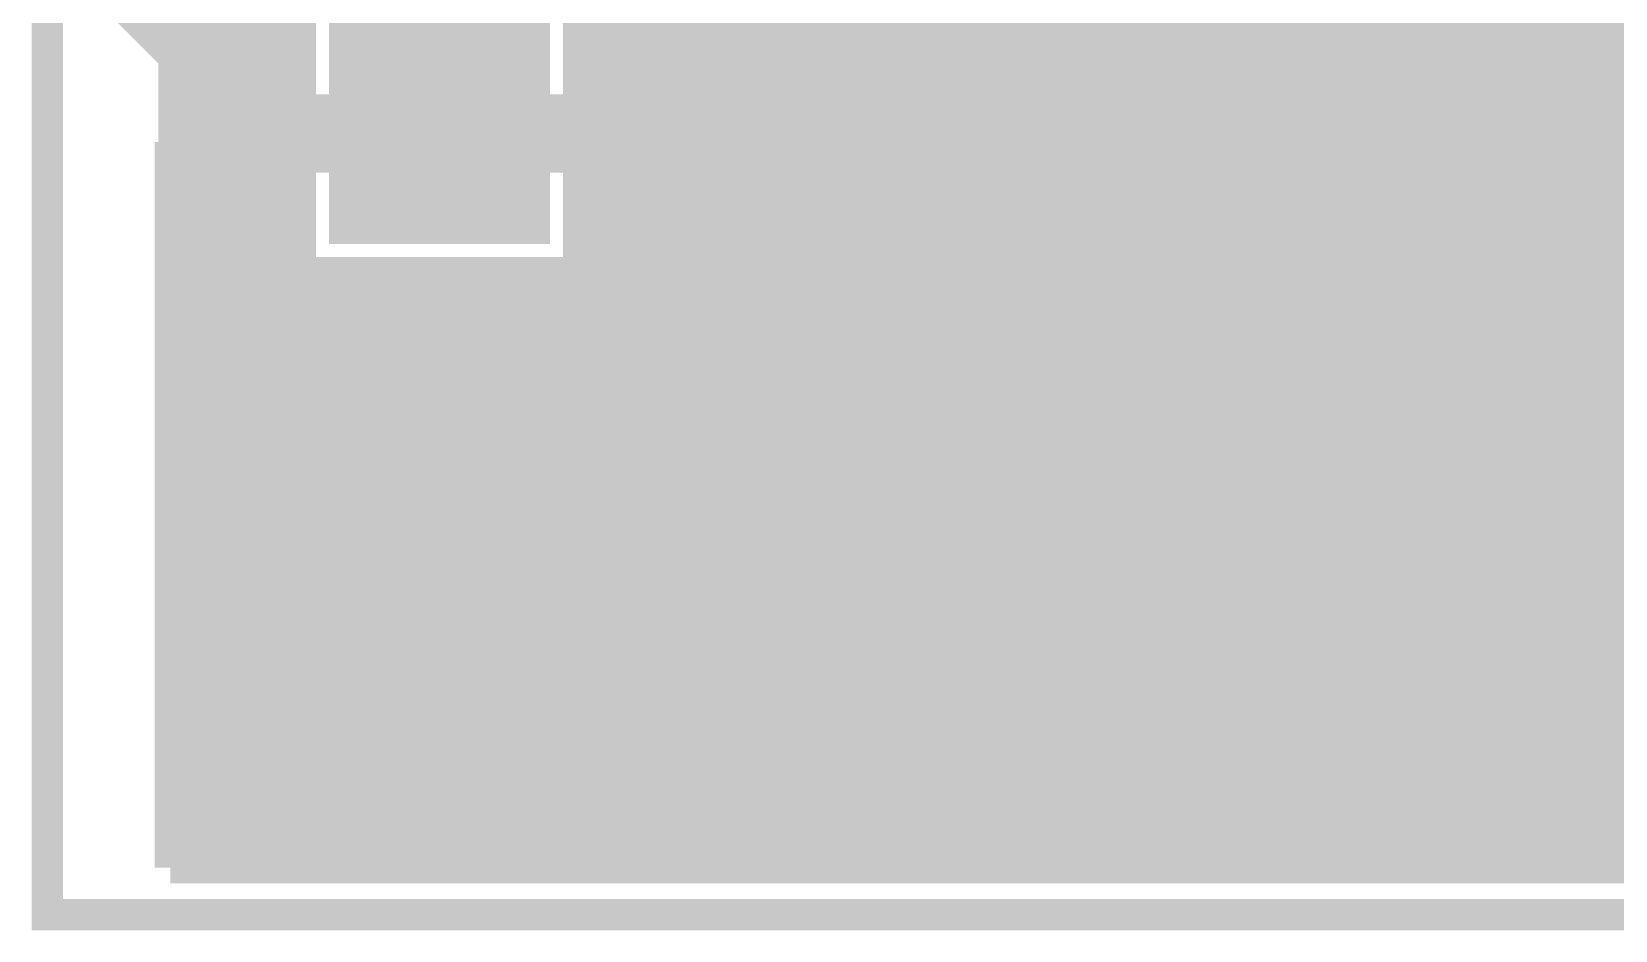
# Model space of a CAD drawing. Extents: x -7 to 100, y -42 to 30.
# Drawn here: x -7.13 to 5.75, y -0.13 to 7.18 of the extents above; entities that cross this region are included whole.
import ezdxf

# ---------------------------------------------------------------- set-up
doc = ezdxf.new("R2010")
doc.units = 0
doc.header["$MEASUREMENT"] = 0
doc.layers.get('0').update_dxf_attribs({"linetype": 'CONTINUOUS'})
for name, color, linetype in [('22-315-0_BOT', 7, 'CONTINUOUS'), ('22-315-0_DRD', 7, 'CONTINUOUS'), ('22-315-0_GND', 6, 'CONTINUOUS'), ('22-315-0_IN1', 4, 'CONTINUOUS'), ('22-315-0_SMB', 3, 'CONTINUOUS'), ('22-315-0_SMT', 5, 'CONTINUOUS'), ('22-315-0_SST', 12, 'CONTINUOUS'), ('22-315-0_TOP', 11, 'CONTINUOUS'), ('THRUHOLE_NPT', 8, 'CONTINUOUS'), ('THRUHOLE_TAP', 15, 'CONTINUOUS')]:
    doc.layers.add(name, color=color, linetype=linetype)

# ---------------------------------------------------------------- blocks, each defined once
blk = doc.blocks.new('ROUND_17')
at = {"const_width": 1.75006}
blk.add_lwpolyline([(-0.87503, 0, 1), (0.87503, 0, 1)], format="xyb", close=True, dxfattribs=at)
blk = doc.blocks.new('SQUARE_20')
blk.add_solid([(0.8001, 0.8001), (0.8001, -0.8001), (-0.8001, 0.8001), (-0.8001, -0.8001)])
blk = doc.blocks.new('ROUND_66')
at = {"const_width": 2.00025}
blk.add_lwpolyline([(-1.000124, 0, 1), (1.000124, 0, 1)], format="xyb", close=True, dxfattribs=at)
blk = doc.blocks.new('SQUARE_77')
blk.add_solid([(0.89916, 0.89916), (0.89916, -0.89916), (-0.89916, 0.89916), (-0.89916, -0.89916)])
blk = doc.blocks.new('ROUND_84')
at = {"const_width": 0.50038}
blk.add_lwpolyline([(-0.25019, 0, 1), (0.25019, 0, 1)], format="xyb", close=True, dxfattribs=at)

msp = doc.modelspace()

# ---------------------------------------------------------------- linework, layer by layer
at = {"layer": '22-315-0_BOT', "const_width": 0.254}
for points in [[(-5.969, 29.464), (-5.969, 0.381)], [(-5.7404, 29.464), (-5.7404, 0.381)], [(-5.5118, 29.464), (-5.5118, 0.381)], [(-5.2832, 29.464), (-5.2832, 0.381)], [(-5.0546, 29.464), (-5.0546, 0.381)], [(-1.1684, 20.22856), (-1.1684, 0.381)], [(-0.9398, 20.2946), (-0.9398, 0.381)], [(-0.7112, 20.2946), (-0.7112, 0.381)], [(-0.4826, 20.2946), (-0.4826, 0.381)], [(-0.254, 20.2946), (-0.254, 0.381)], [(-0.0254, 20.2946), (-0.0254, 0.381)], [(0.2032, 20.2946), (0.2032, 5.26034)], [(-1.397, 19.99996), (-1.397, 0.381)], [(-1.6256, 19.77136), (-1.6256, 0.381)], [(-1.8542, 19.54276), (-1.8542, 0.381)], [(-2.0828, 19.31416), (-2.0828, 0.381)], [(-2.3114, 19.08556), (-2.3114, 0.381)], [(-2.54, 18.85696), (-2.54, 0.381)], [(0.4318, 7.78002), (0.4318, 5.80898)], [(1.5748, 7.73938), (1.5748, 7.18058)], [(-4.9403, 7.4803), (-4.9403, 5.2197)], [(-2.6797, 7.4803), (-2.6797, 5.2197)], [(0.6604, 7.54888), (0.6604, 6.20268)], [(1.3462, 7.53364), (1.3462, 6.99262)], [(0.889, 7.45998), (0.889, 6.5151)], [(1.1176, 7.4549), (1.1176, 6.77418)], [(-4.9403, 7.239), (-5.969, 7.239)], [(1.651, 7.239), (-2.6797, 7.239)], [(-4.9403, 7.0104), (-5.969, 7.0104)], [(1.36398, 7.0104), (-2.6797, 7.0104)], [(-4.9403, 6.7818), (-5.969, 6.7818)], [(1.12522, 6.7818), (-2.6797, 6.7818)], [(-4.9403, 6.5532), (-5.969, 6.5532)], [(0.91948, 6.5532), (-2.6797, 6.5532)], [(-4.9403, 6.3246), (-5.969, 6.3246)], [(0.74422, 6.3246), (-2.6797, 6.3246)], [(-4.9403, 6.096), (-5.969, 6.096)], [(0.59182, 6.096), (-2.6797, 6.096)], [(-4.9403, 5.8674), (-5.969, 5.8674)], [(0.46228, 5.8674), (-2.6797, 5.8674)], [(-4.9403, 5.6388), (-5.969, 5.6388)], [(0.35052, 5.6388), (-2.6797, 5.6388)], [(-4.9403, 5.4102), (-5.969, 5.4102)], [(0.25654, 5.4102), (-2.6797, 5.4102)], [(0.1778, 5.1816), (-5.969, 5.1816)], [(-2.6797, 5.2197), (-4.9403, 5.2197)], [(-4.826, 5.2197), (-4.826, 0.381)], [(-4.5974, 5.2197), (-4.5974, 0.381)], [(-4.3688, 5.2197), (-4.3688, 0.381)], [(-4.1402, 5.2197), (-4.1402, 0.381)], [(-3.9116, 5.2197), (-3.9116, 0.381)], [(-3.683, 5.2197), (-3.683, 0.381)], [(-3.4544, 5.2197), (-3.4544, 0.381)], [(-3.2258, 5.2197), (-3.2258, 0.381)], [(-2.9972, 5.2197), (-2.9972, 0.381)], [(-2.7686, 5.2197), (-2.7686, 0.381)], [(0.1143, 4.953), (-5.969, 4.953)], [(0.06604, 4.7244), (-5.969, 4.7244)], [(0.03048, 4.4958), (-5.969, 4.4958)], [(0.00762, 4.2672), (-5.969, 4.2672)], [(0, 4.0386), (-5.969, 4.0386)], [(0.00254, 3.81), (-5.969, 3.81)], [(0.02032, 3.5814), (-5.969, 3.5814)], [(0.0508, 3.3528), (-5.969, 3.3528)], [(0.09652, 3.1242), (-5.969, 3.1242)], [(0.15494, 2.8956), (-5.969, 2.8956)], [(0.2032, 2.73812), (0.2032, 0.381)], [(0.22606, 2.667), (-5.969, 2.667)], [(0.31496, 2.4384), (-5.969, 2.4384)], [(0.42164, 2.2098), (-5.969, 2.2098)], [(0.4318, 2.18948), (0.4318, 0.381)], [(0.5461, 1.9812), (-5.969, 1.9812)], [(0.68834, 1.7526), (-5.969, 1.7526)], [(0.6604, 1.79578), (0.6604, 0.381)], [(0.85598, 1.524), (-5.969, 1.524)], [(0.889, 1.48336), (0.889, 0.381)], [(1.05156, 1.2954), (-5.969, 1.2954)], [(1.1176, 1.22428), (1.1176, 0.381)], [(1.27762, 1.0668), (-5.969, 1.0668)], [(1.3462, 1.00584), (1.3462, 0.381)], [(1.54686, 0.8382), (-5.969, 0.8382)], [(1.5748, 0.81788), (1.5748, 0.381)], [(1.8034, 0.65532), (1.8034, 0.381)], [(1.87452, 0.6096), (-5.969, 0.6096)], [(2.032, 0.51562), (2.032, 0.38354)], [(12.67206, 0.39624), (5.71754, 0.38608)], [(0.635, 0.381), (-5.969, 0.381)], [(2.28854, 0.38354), (0.635, 0.381)]]:
    msp.add_lwpolyline(points, dxfattribs=at)
for points in [[(4.0005, 8.001, 0.4142136), (0, 4.0005)], [(8.001, 4.0005, 0.4142136), (4.0005, 8.001)], [(0, 4.0005, 0.2899171), (2.28854, 0.38354)], [(5.71754, 0.38608, 0.2895327), (8.001, 4.0005)]]:
    msp.add_lwpolyline(points, format="xyb", dxfattribs=at)
at = {"layer": '22-315-0_DRD', "const_width": 0.254}
for points in [[(0, 0), (-7.00024, 0), (-7.00024, 29.99994), (99.9998, 29.99994), (99.9998, 0), (0, 0)], [(-3.81, 6.985), (-3.81, 5.715)], [(-3.175, 6.35), (-4.445, 6.35)], [(4.6355, 4.6355), (3.3655, 3.3655)], [(4.6355, 3.3655), (3.3655, 4.6355)]]:
    msp.add_lwpolyline(points, dxfattribs=at)
at = {"layer": '22-315-0_GND', "const_width": 0.254}
msp.add_lwpolyline([(0, 0), (-7.00024, 0), (-7.00024, 29.99994), (99.9998, 29.99994), (99.9998, 0), (0, 0)], dxfattribs=at)
at = {"layer": '22-315-0_IN1', "const_width": 0.254}
for points in [[(-5.969, 29.337), (-5.969, 0.381)], [(-5.7404, 29.337), (-5.7404, 0.381)], [(-5.5118, 29.337), (-5.5118, 0.381)], [(-5.2832, 29.337), (-5.2832, 0.381)], [(-5.0546, 29.337), (-5.0546, 0.381)], [(-2.54, 29.337), (-2.54, 0.381)], [(-2.3114, 29.337), (-2.3114, 0.381)], [(-2.0828, 29.337), (-2.0828, 0.381)], [(-1.8542, 29.337), (-1.8542, 0.381)], [(-1.6256, 29.337), (-1.6256, 0.381)], [(-1.397, 29.337), (-1.397, 0.381)], [(-1.1684, 29.337), (-1.1684, 0.381)], [(-0.9398, 29.337), (-0.9398, 0.381)], [(-0.7112, 29.337), (-0.7112, 0.381)], [(-0.4826, 29.337), (-0.4826, 0.381)], [(-0.254, 29.337), (-0.254, 0.381)], [(-0.0254, 29.337), (-0.0254, 0.381)], [(0.2032, 29.337), (0.2032, 0.381)], [(1.8034, 29.337), (1.8034, 0.381)], [(2.032, 25.3238), (2.032, 4.6736)], [(2.2606, 24.85644), (2.2606, 5.14096)], [(5.6896, 24.78532), (5.6896, 5.21208)], [(2.4892, 24.56942), (2.4892, 5.43052)], [(5.461, 24.51862), (5.461, 5.47878)], [(2.7178, 24.36114), (2.7178, 5.6388)], [(5.2324, 24.32304), (5.2324, 5.67436)], [(2.9464, 24.2062), (2.9464, 5.79374)], [(5.0038, 24.17826), (5.0038, 5.82168)], [(3.175, 24.08936), (3.175, 5.90804)], [(3.4036, 24.00554), (3.4036, 5.99186)], [(4.5466, 23.99284), (4.5466, 6.0071)], [(4.7752, 24.06904), (4.7752, 5.92836)], [(3.6322, 23.9522), (3.6322, 6.04774)], [(3.8608, 23.92426), (3.8608, 6.07568)], [(4.0894, 23.92172), (4.0894, 6.07822)], [(4.318, 23.94204), (4.318, 6.05536)], [(0.4318, 7.78002), (0.4318, 0.381)], [(1.5748, 7.73938), (1.5748, 0.381)], [(-4.9403, 7.4803), (-4.9403, 5.2197)], [(-2.6797, 7.4803), (-2.6797, 5.2197)], [(0.6604, 7.54888), (0.6604, 0.381)], [(1.3462, 7.53364), (1.3462, 0.381)], [(0.889, 7.45998), (0.889, 0.381)], [(1.1176, 7.4549), (1.1176, 0.381)], [(-4.9403, 7.239), (-5.969, 7.239)], [(17.61998, 7.239), (-2.6797, 7.239)], [(-4.9403, 7.0104), (-5.969, 7.0104)], [(17.6149, 7.0104), (-2.6797, 7.0104)], [(-4.9403, 6.7818), (-5.969, 6.7818)], [(17.69364, 6.7818), (-2.6797, 6.7818)], [(-4.9403, 6.5532), (-5.969, 6.5532)], [(17.89938, 6.5532), (-2.6797, 6.5532)], [(-4.9403, 6.3246), (-5.969, 6.3246)], [(28.6512, 6.3246), (-2.6797, 6.3246)], [(-4.9403, 6.096), (-5.969, 6.096)], [(19.31416, 6.096), (-2.6797, 6.096)], [(-4.9403, 5.8674), (-5.969, 5.8674)], [(3.08356, 5.8674), (-2.6797, 5.8674)], [(19.0119, 5.8674), (4.9149, 5.8674)], [(-4.9403, 5.6388), (-5.969, 5.6388)], [(2.7178, 5.6388), (-2.6797, 5.6388)], [(18.90014, 5.6388), (5.28066, 5.6388)], [(-4.9403, 5.4102), (-5.969, 5.4102)], [(2.47142, 5.4102), (-2.6797, 5.4102)], [(18.87982, 5.4102), (5.52704, 5.4102)], [(2.28854, 5.1816), (-5.969, 5.1816)], [(-2.6797, 5.2197), (-4.9403, 5.2197)], [(-4.826, 5.2197), (-4.826, 0.381)], [(-4.5974, 5.2197), (-4.5974, 0.381)], [(-4.3688, 5.2197), (-4.3688, 0.381)], [(-4.1402, 5.2197), (-4.1402, 0.381)], [(-3.9116, 5.2197), (-3.9116, 0.381)], [(-3.683, 5.2197), (-3.683, 0.381)], [(-3.4544, 5.2197), (-3.4544, 0.381)], [(-3.2258, 5.2197), (-3.2258, 0.381)], [(-2.9972, 5.2197), (-2.9972, 0.381)], [(-2.7686, 5.2197), (-2.7686, 0.381)], [(18.93824, 5.1816), (5.70992, 5.1816)], [(2.15138, 4.953), (-5.969, 4.953)], [(19.10588, 4.953), (5.84708, 4.953)], [(2.04978, 4.7244), (-5.969, 4.7244)], [(1.97866, 4.4958), (-5.969, 4.4958)], [(1.93548, 4.2672), (-5.969, 4.2672)], [(1.92024, 4.0386), (-5.969, 4.0386)], [(1.92786, 3.81), (-5.969, 3.81)], [(1.96088, 3.5814), (-5.969, 3.5814)], [(2.02184, 3.3528), (-5.969, 3.3528)], [(2.032, 3.32486), (2.032, 0.381)], [(2.11328, 3.1242), (-5.969, 3.1242)], [(2.2352, 2.8956), (-5.969, 2.8956)], [(2.2606, 2.8575), (2.2606, 0.381)], [(9.58596, 2.8956), (5.76326, 2.8956)], [(5.6896, 2.78638), (5.6896, 0.381)], [(2.40284, 2.667), (-5.969, 2.667)], [(9.53262, 2.667), (5.59562, 2.667)], [(2.4892, 2.56794), (2.4892, 0.381)], [(5.461, 2.51968), (5.461, 0.381)], [(2.62382, 2.4384), (-5.969, 2.4384)], [(2.7178, 2.35966), (2.7178, 0.381)], [(5.2324, 2.3241), (5.2324, 0.381)], [(9.53008, 2.4384), (5.37464, 2.4384)], [(2.93878, 2.2098), (-5.969, 2.2098)], [(2.9464, 2.20472), (2.9464, 0.381)], [(9.57834, 2.2098), (5.05968, 2.2098)], [(3.175, 2.09042), (3.175, 0.381)], [(4.7752, 2.0701), (4.7752, 0.381)], [(5.0038, 2.17678), (5.0038, 0.381)], [(3.49504, 1.9812), (-5.969, 1.9812)], [(3.4036, 2.0066), (3.4036, 0.381)], [(3.6322, 1.95072), (3.6322, 0.381)], [(4.318, 1.9431), (4.318, 0.381)], [(9.68248, 1.9812), (4.50342, 1.9812)], [(4.5466, 1.99136), (4.5466, 0.381)], [(3.8608, 1.92278), (3.8608, 0.381)], [(4.0894, 1.92024), (4.0894, 0.381)], [(9.86536, 1.7526), (-5.969, 1.7526)], [(10.24128, 1.524), (-5.969, 1.524)], [(25.09774, 1.2954), (-5.969, 1.2954)], [(28.6512, 1.0668), (-5.969, 1.0668)], [(28.6512, 0.8382), (-5.969, 0.8382)], [(28.6512, 0.6096), (-5.969, 0.6096)], [(0.762, 0.381), (-5.969, 0.381)], [(28.66898, 0.381), (0.762, 0.381)]]:
    msp.add_lwpolyline(points, dxfattribs=at)
for points in [[(4.0005, 6.08076, 0.4142136), (1.92024, 4.0005)], [(6.08076, 4.0005, 0.4142136), (4.0005, 6.08076)], [(1.92024, 4.0005, 0.4142136), (4.0005, 1.92024)], [(4.0005, 1.92024, 0.4142136), (6.08076, 4.0005)]]:
    msp.add_lwpolyline(points, format="xyb", dxfattribs=at)
at = {"layer": '22-315-0_SST'}
for points, const_width in [([(-5.80898, 11.9507), (-2.2098, 11.9507), (-2.2098, 4.15036), (-5.80898, 4.15036), (-5.80898, 11.9507)], 0.20066), ([(-4.81076, 4.15036), (-4.81076, 4.54914), (-2.61112, 4.54914), (-2.61112, 11.54938), (-4.81076, 11.54938), (-4.81076, 11.9507)], 0.20066), ([(-5.80898, 7.24916), (-5.80898, 7.1501), (-5.80898, 5.45084)], 0.20066), ([(-5.80898, 7.24916), (-5.00888, 6.35)], 0.20066), ([(-0.31242, 7.15772), (-0.31242, 6.91896)], 0.1524), ([(-5.6388, 7.05612), (-5.80898, 7.05612)], 0.20066), ([(-5.64134, 7.05866), (-5.64134, 5.6388)], 0.20066), ([(-0.31242, 7.03834), (-1.32842, 7.03834), (-1.15824, 6.91896)], 0.1524), ([(-5.47878, 6.87578), (-5.80898, 6.87578)], 0.20066), ([(-5.461, 6.858), (-5.461, 5.842)], 0.20066), ([(-5.31876, 6.69798), (-5.80898, 6.69798)], 0.20066), ([(-5.28066, 6.6548), (-5.28066, 6.04266)], 0.20066), ([(-5.15874, 6.51764), (-5.80898, 6.51764)], 0.20066), ([(-5.00888, 6.35), (-5.80898, 5.45084)], 0.20066), ([(-5.10032, 6.45414), (-5.10032, 6.24586)], 0.20066), ([(-0.48006, 5.96392), (-0.31242, 6.02234), (-0.31242, 6.37794), (-0.48006, 6.43636), (-0.82042, 6.43636), (-0.98806, 6.31952), (-0.98806, 5.96392), (-1.32842, 5.96392), (-1.32842, 6.43636)], 0.1524), ([(-5.01904, 6.3373), (-5.80898, 6.3373)], 0.20066), ([(-5.17906, 6.15696), (-5.80898, 6.15696)], 0.20066), ([(-5.33908, 5.97662), (-5.80898, 5.97662)], 0.20066), ([(-5.4991, 5.79882), (-5.80898, 5.79882)], 0.20066), ([(-5.65912, 5.61848), (-5.80898, 5.61848)], 0.20066), ([(-0.82042, 5.12572), (-0.82042, 5.48132), (-0.98806, 5.59816), (-1.15824, 5.59816), (-1.32842, 5.48132), (-1.32842, 5.12572), (-0.31242, 5.12572)], 0.1524), ([(-0.82042, 5.42036), (-0.31242, 5.59816)], 0.1524), ([(-3.3782, 3.3401), (-4.3942, 3.6957), (-4.3942, 3.22326)], 0.1524), ([(-3.3782, 2.8575), (-3.3782, 2.62128)], 0.1524), ([(-3.3782, 2.74066), (-4.3942, 2.74066), (-4.22402, 2.62128)], 0.1524), ([(-4.3942, 2.13868), (-4.3942, 1.90246)], 0.1524), ([(-3.71602, 1.72466), (-3.54584, 1.72466), (-3.3782, 1.78308), (-3.3782, 2.0193), (-3.54584, 2.08026), (-4.3942, 2.08026)], 0.1524)]:
    msp.add_lwpolyline(points, dxfattribs=dict(at, const_width=const_width))
at = {"layer": '22-315-0_TOP'}
for points, const_width in [([(-4.445, 21.0312), (-5.6388, 21.0312), (-6.35, 20.32), (-6.35, 7.62), (-5.08, 6.35), (-3.81, 6.35)], 0.635), ([(-3.81, 6.35), (-2.54, 6.35), (-0.7112, 8.1788), (-0.635, 8.1788)], 0.635), ([(-5.6515, 7.90956), (-4.9911, 7.24662)], 0.254), ([(1.54432, 7.62254), (1.54432, 7.15772)], 0.254), ([(-4.9911, 7.5311), (-4.9911, 7.24662)], 0.254), ([(0.2286, 7.3914), (-0.51054, 7.3914), (-2.03962, 5.86232)], 0.254), ([(-0.51308, 7.38886), (-0.51308, 0.381)], 0.254), ([(-0.28448, 7.3914), (-0.28448, 0.381)], 0.254), ([(-0.05588, 7.3914), (-0.05588, 0.381)], 0.254), ([(0.17272, 7.3914), (0.17272, 5.16382)], 0.254), ([(0.40132, 7.4295), (0.40132, 5.74802)], 0.254), ([(0.62992, 7.4295), (0.62992, 6.15442)], 0.254), ([(0.85852, 7.41426), (0.85852, 6.477)], 0.254), ([(1.08712, 7.40156), (1.08712, 6.74116)], 0.254), ([(1.31572, 7.45998), (1.31572, 6.96468)], 0.254), ([(1.651, 7.239), (-0.66294, 7.239)], 0.254), ([(-0.74168, 7.16026), (-0.74168, 0.381)], 0.254), ([(1.36398, 7.0104), (-0.89154, 7.0104)], 0.254), ([(-0.97028, 6.93166), (-0.97028, 0.381)], 0.254), ([(-1.19888, 6.70306), (-1.19888, 0.381)], 0.254), ([(1.12522, 6.7818), (-1.12014, 6.7818)], 0.254), ([(-1.42748, 6.47446), (-1.42748, 0.381)], 0.254), ([(0.91948, 6.5532), (-1.34874, 6.5532)], 0.254), ([(0.74422, 6.3246), (-1.57734, 6.3246)], 0.254), ([(-5.99948, 6.28142), (-5.99948, 0.381)], 0.254), ([(-5.99948, 6.28142), (-5.58038, 5.86232)], 0.254), ([(-1.65608, 6.24586), (-1.65608, 0.381)], 0.254), ([(-5.81406, 6.096), (-5.99948, 6.096)], 0.254), ([(0.59182, 6.096), (-1.80594, 6.096)], 0.254), ([(-5.77088, 6.05282), (-5.77088, 0.381)], 0.254), ([(-1.88468, 6.01726), (-1.88468, 0.381)], 0.254), ([(-5.58546, 5.8674), (-5.99948, 5.8674)], 0.254), ([(-5.54228, 5.82676), (-5.54228, 0.381)], 0.254), ([(0.46228, 5.8674), (-2.03454, 5.8674)], 0.254), ([(-5.31368, 5.69214), (-5.31368, 0.381)], 0.254), ([(-2.34188, 5.67944), (-2.34188, 0.381)], 0.254), ([(-2.11328, 5.79628), (-2.11328, 0.381)], 0.254), ([(-4.9911, 5.6388), (-5.99948, 5.6388)], 0.254), ([(-5.08508, 5.6515), (-5.08508, 0.381)], 0.254), ([(-4.9911, 5.6515), (-5.08, 5.6515)], 0.254), ([(-4.9911, 5.6515), (-4.9911, 5.1689)], 0.254), ([(-2.54, 5.6515), (-2.6289, 5.6515)], 0.254), ([(-2.6289, 5.6515), (-2.6289, 5.1689)], 0.254), ([(0.35052, 5.6388), (-2.6289, 5.6388)], 0.254), ([(-2.57048, 5.6515), (-2.57048, 0.381)], 0.254), ([(-4.9911, 5.4102), (-5.99948, 5.4102)], 0.254), ([(0.25654, 5.4102), (-2.6289, 5.4102)], 0.254), ([(0.1778, 5.1816), (-5.99948, 5.1816)], 0.254), ([(-2.6289, 5.1689), (-4.9911, 5.1689)], 0.254), ([(-4.85648, 5.1689), (-4.85648, 0.381)], 0.254), ([(-4.62788, 5.1689), (-4.62788, 0.381)], 0.254), ([(-4.39928, 5.1689), (-4.39928, 0.381)], 0.254), ([(-4.17068, 5.1689), (-4.17068, 0.381)], 0.254), ([(-3.94208, 5.1689), (-3.94208, 0.381)], 0.254), ([(-3.71348, 5.1689), (-3.71348, 0.381)], 0.254), ([(-3.48488, 5.1689), (-3.48488, 0.381)], 0.254), ([(-3.25628, 5.1689), (-3.25628, 0.381)], 0.254), ([(-3.02768, 5.1689), (-3.02768, 0.381)], 0.254), ([(-2.79908, 5.1689), (-2.79908, 0.381)], 0.254), ([(0.1143, 4.953), (-5.99948, 4.953)], 0.254), ([(0.06604, 4.7244), (-5.99948, 4.7244)], 0.254), ([(0.03048, 4.4958), (-5.99948, 4.4958)], 0.254), ([(0.00762, 4.2672), (-5.99948, 4.2672)], 0.254), ([(0, 4.0386), (-5.99948, 4.0386)], 0.254), ([(0.00254, 3.81), (-5.99948, 3.81)], 0.254), ([(0.02032, 3.5814), (-5.99948, 3.5814)], 0.254), ([(0.0508, 3.3528), (-5.99948, 3.3528)], 0.254), ([(0.09652, 3.1242), (-5.99948, 3.1242)], 0.254), ([(0.15494, 2.8956), (-5.99948, 2.8956)], 0.254), ([(0.17272, 2.83464), (0.17272, 0.381)], 0.254), ([(0.22606, 2.667), (-5.99948, 2.667)], 0.254), ([(0.31496, 2.4384), (-5.99948, 2.4384)], 0.254), ([(0.42164, 2.2098), (-5.99948, 2.2098)], 0.254), ([(0.40132, 2.25044), (0.40132, 0.381)], 0.254), ([(0.5461, 1.9812), (-5.99948, 1.9812)], 0.254), ([(0.62992, 1.84404), (0.62992, 0.381)], 0.254), ([(0.68834, 1.7526), (-5.99948, 1.7526)], 0.254), ([(0.85598, 1.524), (-5.99948, 1.524)], 0.254), ([(0.85852, 1.52146), (0.85852, 0.381)], 0.254), ([(1.05156, 1.2954), (-5.99948, 1.2954)], 0.254), ([(1.08712, 1.2573), (1.08712, 0.381)], 0.254), ([(1.27762, 1.0668), (-5.99948, 1.0668)], 0.254), ([(1.31572, 1.03378), (1.31572, 0.381)], 0.254), ([(1.54686, 0.8382), (-5.99948, 0.8382)], 0.254), ([(1.54432, 0.84074), (1.54432, 0.381)], 0.254), ([(1.77292, 0.67564), (1.77292, 0.381)], 0.254), ([(1.87452, 0.6096), (-5.99948, 0.6096)], 0.254), ([(2.00152, 0.5334), (2.00152, 0.381)], 0.254), ([(2.23012, 0.41148), (2.23012, 0.381)], 0.254), ([(0.762, 0.381), (-5.99948, 0.381)], 0.254), ([(2.29362, 0.381), (0.762, 0.381)], 0.254), ([(94.59976, 0.381), (5.70484, 0.381)], 0.254)]:
    msp.add_lwpolyline(points, dxfattribs=dict(at, const_width=const_width))
at = {"layer": '22-315-0_TOP', "const_width": 0.254}
for points in [[(4.0005, 8.001, 0.4142136), (0, 4.0005)], [(8.001, 4.0005, 0.4142136), (4.0005, 8.001)], [(-5.57276, 5.8547, 0.1982443), (-5.08, 5.65133)], [(-5.57276, 5.8547, 0.1982443), (-5.08, 5.65133)], [(-2.54, 5.6515, 0.1989124), (-2.04608, 5.85608)], [(0, 4.0005, 0.2903019), (2.29362, 0.381)], [(5.70484, 0.381, 0.2904574), (8.001, 4.0005)]]:
    msp.add_lwpolyline(points, format="xyb", dxfattribs=at)

# ---------------------------------------------------------------- block references
at = {"layer": '22-315-0_BOT'}
for name, p in [('SQUARE_20', (-3.81, 6.35)), ('ROUND_17', (4.0005, 4.0005))]:
    msp.add_blockref(name, p, dxfattribs=at)
at = {"layer": '22-315-0_GND'}
for name, p in [('SQUARE_77', (-3.81, 6.35)), ('ROUND_66', (4.0005, 4.0005))]:
    msp.add_blockref(name, p, dxfattribs=at)
at = {"layer": '22-315-0_IN1'}
for name, p in [('SQUARE_20', (-3.81, 6.35)), ('ROUND_17', (4.0005, 4.0005))]:
    msp.add_blockref(name, p, dxfattribs=at)
at = {"layer": '22-315-0_SMB'}
msp.add_blockref('SQUARE_20', (-3.81, 6.35), dxfattribs=at)
at = {"layer": '22-315-0_SMT'}
msp.add_blockref('SQUARE_20', (-3.81, 6.35), dxfattribs=at)
at = {"layer": '22-315-0_TOP'}
for name, p in [('SQUARE_20', (-3.81, 6.35)), ('ROUND_17', (4.0005, 4.0005))]:
    msp.add_blockref(name, p, dxfattribs=at)
at = {"layer": 'THRUHOLE_NPT'}
msp.add_blockref('ROUND_17', (4.0005, 4.0005), dxfattribs=at)
at = {"layer": 'THRUHOLE_TAP'}
msp.add_blockref('ROUND_84', (-3.81, 6.35), dxfattribs=at)

doc.saveas('drawing.dxf')
